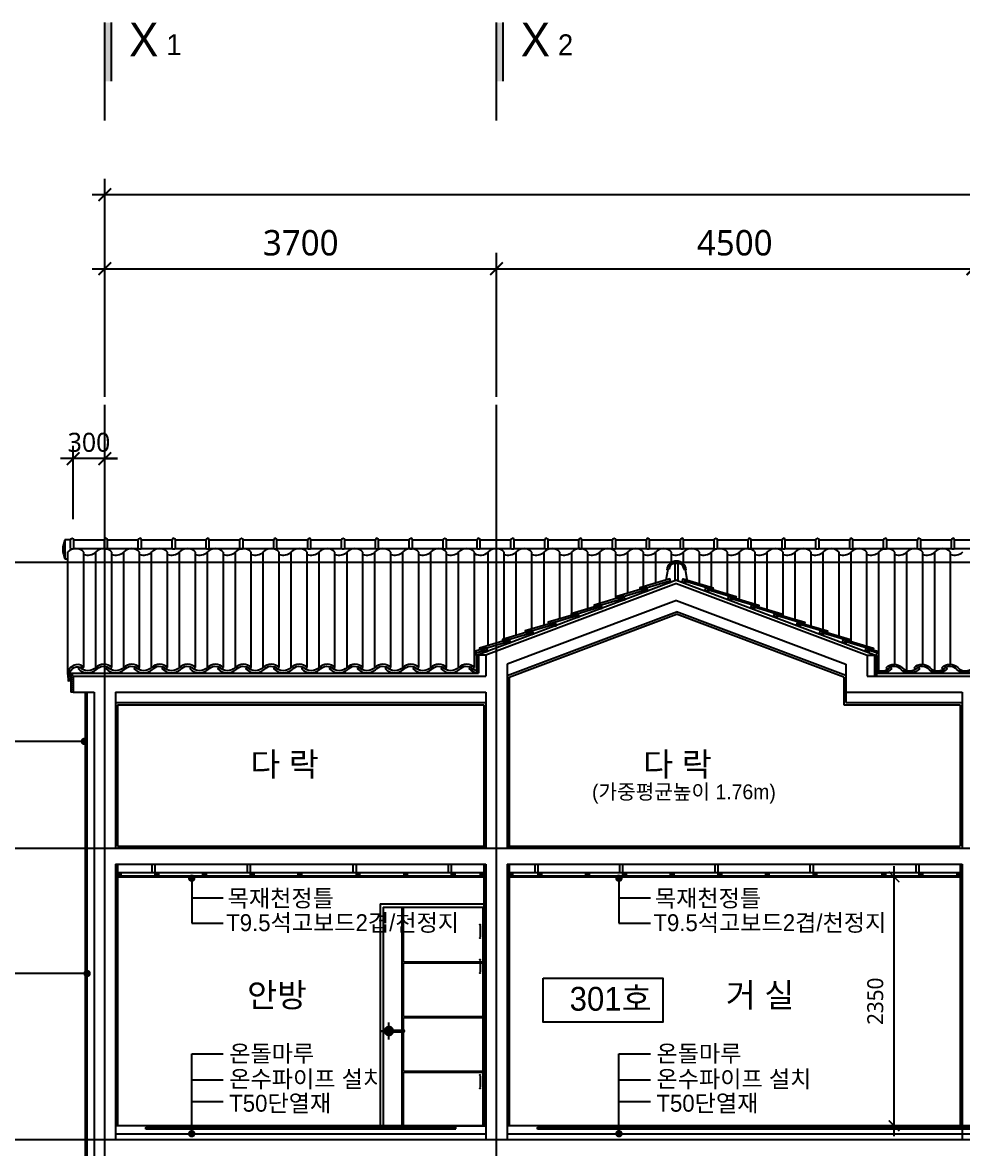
# Model space of a CAD drawing. Extents: x 11416736 to 11582377, y -14295679 to -14163266.
# Drawn here: x 11446889 to 11455769, y -14250836 to -14240204 of the extents above; entities that cross this region are included whole.
import ezdxf
from ezdxf.enums import TextEntityAlignment as Align

# ---------------------------------------------------------------- set-up
doc = ezdxf.new("R2010")
doc.units = 0
doc.header["$LTSCALE"] = 50
doc.header["$MEASUREMENT"] = 0
doc.linetypes.add('HIDDEN', pattern=[0.375, 0.25, -0.125])
doc.layers.get('0').update_dxf_attribs({"linetype": 'CONTINUOUS'})
doc.layers.get('DEFPOINTS').update_dxf_attribs({"linetype": 'CONTINUOUS'})
for name, color, linetype in [('! 05 가는선_02', 252, 'CONTINUOUS'), ('! 06 중심선', 11, 'CONTINUOUS'), ('! 12 지시선_안내선', 252, 'CONTINUOUS'), ('! 16 HAT', 251, 'CONTINUOUS'), ('! 22 text 진한선', 7, 'CONTINUOUS'), ('! 24 치수선', 1, 'CONTINUOUS'), ('- 02 내력벽', 2, 'CONTINUOUS'), ('- 04 마감선 01', 125, 'CONTINUOUS'), ('- 06 마감선 03_방수', 8, 'HIDDEN'), ('- 08 목재', 44, 'CONTINUOUS'), ('- 09 돌', 85, 'CONTINUOUS'), ('- 10 단열재', 251, 'CONTINUOUS'), ('6', 6, 'CONTINUOUS'), ('el', 9, 'CONTINUOUS')]:
    doc.layers.add(name, color=color, linetype=linetype)
doc.styles.add('굴림', font='Gulim.ttf')
doc.styles.add('맑은 고딕', font='malgun.ttf')
doc.dimstyles.new('100-sub', dxfattribs={"dimscale": 100, "dimtxt": 1.5, "dimasz": 1, "dimexe": 1, "dimexo": 0.625, "dimgap": 1, "dimtad": 1, "dimdec": 0, "dimtxsty": '맑은 고딕', "dimblk": 'ARCHTICK', "dimcen": 2.5, "dimdle": 1, "dimclrt": 7, "dimadec": 0, "dimazin": 0, "dimtfac": 1, "dimtdec": 0, "dimtix": 1, "dimtmove": 0, "dimatfit": 3, "dimldrblk": 'DOT', "dimfxl": 0, "dimarcsym": 0})
doc.dimstyles.new('120-main', dxfattribs={"dimscale": 120, "dimtxt": 2, "dimasz": 1, "dimexe": 1.25, "dimexo": 0.625, "dimgap": 1, "dimtad": 1, "dimdec": 0, "dimtxsty": '맑은 고딕', "dimblk": 'ARCHTICK', "dimcen": 2.5, "dimdle": 1, "dimclrt": 7, "dimadec": 0, "dimazin": 0, "dimtfac": 1, "dimtdec": 0, "dimtix": 1, "dimtmove": 2, "dimatfit": 3, "dimldrblk": 'DOT', "dimfxl": 0, "dimarcsym": 0})
doc.dimstyles.new('120-sub', dxfattribs={"dimscale": 120, "dimtxt": 1.5, "dimasz": 1, "dimexe": 1, "dimexo": 0.625, "dimgap": 0.5, "dimtad": 1, "dimdec": 0, "dimtxsty": '맑은 고딕', "dimblk": 'ARCHTICK', "dimcen": 2.5, "dimdle": 1, "dimclrt": 7, "dimadec": 0, "dimazin": 0, "dimtfac": 1, "dimtdec": 0, "dimtix": 1, "dimtmove": 2, "dimatfit": 3, "dimldrblk": 'DOT', "dimfxl": 0, "dimarcsym": 0})

# ---------------------------------------------------------------- blocks, each defined once
blk = doc.blocks.new('_ARCHTICK')
at = {"color": 0, "linetype": 'ByBlock', "const_width": 0.15}
blk.add_lwpolyline([(-0.5, -0.5), (0.5, 0.5)], dxfattribs=at)
blk = doc.blocks.new('*D66')
at = {"layer": '! 24 치수선', "color": 0, "lineweight": -2}
for p, q in [((11447667, -14243739), (11447667, -14242379)), ((11451367, -14243739), (11451367, -14242379)), ((11447547, -14242529), (11451487, -14242529))]:
    blk.add_line(p, q, dxfattribs=at)
at = {"layer": 'DEFPOINTS', "color": 0}
for p in [(11451367, -14242529), (11447667, -14243814), (11451367, -14243814)]:
    blk.add_point(p, dxfattribs=at)
at = {"layer": '! 24 치수선', "color": 0, "linetype": 'ByBlock', "lineweight": -2, "xscale": 120, "yscale": 120, "zscale": 120, "rotation": 180}
blk.add_blockref('_ARCHTICK', (11447667, -14242529), dxfattribs=at)
at = {"layer": '! 24 치수선', "color": 0, "linetype": 'ByBlock', "lineweight": -2, "xscale": 120, "yscale": 120, "zscale": 120}
blk.add_blockref('_ARCHTICK', (11451367, -14242529), dxfattribs=at)
at = {"layer": '! 24 치수선', "color": 7, "ltscale": 30, "insert": (11449517, -14242285), "char_height": 240, "attachment_point": 5, "style": '맑은 고딕'}
blk.add_mtext('3700', dxfattribs=at)
blk = doc.blocks.new('_Dot')
at = {"color": 0, "linetype": 'ByBlock', "lineweight": -2}
blk.add_line((-0.5, 0), (-1, 0), dxfattribs=at)
at = {"color": 0, "linetype": 'ByBlock', "const_width": 0.5}
blk.add_lwpolyline([(-0.25, 0, 1), (0.25, 0, 1)], format="xyb", close=True, dxfattribs=at)
blk = doc.blocks.new('*D67')
at = {"layer": '! 24 치수선', "color": 0, "lineweight": -2}
for p, q in [((11451367, -14243739), (11451367, -14242379)), ((11455867, -14243739), (11455867, -14242379)), ((11451247, -14242529), (11455987, -14242529))]:
    blk.add_line(p, q, dxfattribs=at)
at = {"layer": 'DEFPOINTS', "color": 0}
for p in [(11455867, -14242529), (11451367, -14243814), (11455867, -14243814)]:
    blk.add_point(p, dxfattribs=at)
at = {"layer": '! 24 치수선', "color": 0, "linetype": 'ByBlock', "lineweight": -2, "xscale": 120, "yscale": 120, "zscale": 120, "rotation": 180}
blk.add_blockref('_ARCHTICK', (11451367, -14242529), dxfattribs=at)
at = {"layer": '! 24 치수선', "color": 0, "linetype": 'ByBlock', "lineweight": -2, "xscale": 120, "yscale": 120, "zscale": 120}
blk.add_blockref('_ARCHTICK', (11455867, -14242529), dxfattribs=at)
at = {"layer": '! 24 치수선', "color": 7, "ltscale": 30, "insert": (11453617, -14242285), "char_height": 240, "attachment_point": 5, "style": '맑은 고딕'}
blk.add_mtext('4500', dxfattribs=at)
blk = doc.blocks.new('*D68')
at = {"layer": '! 24 치수선', "color": 0, "lineweight": -2}
for p, q in [((11455867, -14243739), (11455867, -14242379)), ((11458767, -14243739), (11458767, -14242379)), ((11455747, -14242529), (11458887, -14242529))]:
    blk.add_line(p, q, dxfattribs=at)
at = {"layer": 'DEFPOINTS', "color": 0}
for p in [(11458767, -14242529), (11455867, -14243814), (11458767, -14243814)]:
    blk.add_point(p, dxfattribs=at)
at = {"layer": '! 24 치수선', "color": 0, "linetype": 'ByBlock', "lineweight": -2, "xscale": 120, "yscale": 120, "zscale": 120, "rotation": 180}
blk.add_blockref('_ARCHTICK', (11455867, -14242529), dxfattribs=at)
at = {"layer": '! 24 치수선', "color": 0, "linetype": 'ByBlock', "lineweight": -2, "xscale": 120, "yscale": 120, "zscale": 120}
blk.add_blockref('_ARCHTICK', (11458767, -14242529), dxfattribs=at)
at = {"layer": '! 24 치수선', "color": 7, "ltscale": 30, "insert": (11457317, -14242285), "char_height": 240, "attachment_point": 5, "style": '맑은 고딕'}
blk.add_mtext('2900', dxfattribs=at)
blk = doc.blocks.new('*D70')
at = {"layer": '! 24 치수선', "color": 0, "lineweight": -2}
for p, q in [((11447667, -14243739), (11447667, -14241679)), ((11475867, -14243739), (11475867, -14241679)), ((11447547, -14241829), (11475987, -14241829))]:
    blk.add_line(p, q, dxfattribs=at)
at = {"layer": 'DEFPOINTS', "color": 0}
for p in [(11475867, -14241829), (11447667, -14243814), (11475867, -14243814)]:
    blk.add_point(p, dxfattribs=at)
at = {"layer": '! 24 치수선', "color": 0, "linetype": 'ByBlock', "lineweight": -2, "xscale": 120, "yscale": 120, "zscale": 120, "rotation": 180}
blk.add_blockref('_ARCHTICK', (11447667, -14241829), dxfattribs=at)
at = {"layer": '! 24 치수선', "color": 0, "linetype": 'ByBlock', "lineweight": -2, "xscale": 120, "yscale": 120, "zscale": 120}
blk.add_blockref('_ARCHTICK', (11475867, -14241829), dxfattribs=at)
at = {"layer": '! 24 치수선', "color": 7, "ltscale": 30, "insert": (11461767, -14241585), "char_height": 240, "attachment_point": 5, "style": '맑은 고딕'}
blk.add_mtext('28200', dxfattribs=at)
blk = doc.blocks.new('*D78')
at = {"layer": '! 24 치수선', "color": 0, "lineweight": -2}
for p, q in [((11455122, -14250721), (11455122, -14248171)), ((11455051, -14248271), (11455222, -14248271)), ((11455051, -14250621), (11455222, -14250621))]:
    blk.add_line(p, q, dxfattribs=at)
at = {"layer": 'DEFPOINTS', "color": 0}
for p in [(11454989, -14248271), (11455122, -14248271), (11454989, -14250621)]:
    blk.add_point(p, dxfattribs=at)
at = {"layer": '! 24 치수선', "color": 0, "linetype": 'ByBlock', "lineweight": -2, "xscale": 100, "yscale": 100, "zscale": 100}
for p, rotation in [((11455122, -14248271), 90), ((11455122, -14250621), 270)]:
    blk.add_blockref('_ARCHTICK', p, dxfattribs=dict(at, rotation=rotation))
at = {"layer": '! 24 치수선', "color": 7, "ltscale": 30, "insert": (11454945, -14249446), "char_height": 150, "attachment_point": 5, "rotation": 90, "style": '맑은 고딕'}
blk.add_mtext('2350', dxfattribs=at)
blk = doc.blocks.new('*D97')
at = {"layer": '! 24 치수선', "color": 0, "lineweight": -2}
for p, q in [((11447367, -14244895), (11447367, -14244202)), ((11447667, -14244895), (11447667, -14244202)), ((11447787, -14244322), (11447247, -14244322)), ((11447367, -14244322), (11447247, -14244322)), ((11447667, -14244322), (11447787, -14244322))]:
    blk.add_line(p, q, dxfattribs=at)
at = {"layer": 'DEFPOINTS', "color": 0}
for p in [(11447367, -14244322), (11447367, -14244970), (11447667, -14244970)]:
    blk.add_point(p, dxfattribs=at)
at = {"layer": '! 24 치수선', "color": 0, "linetype": 'ByBlock', "lineweight": -2, "xscale": 120, "yscale": 120, "zscale": 120}
blk.add_blockref('_ARCHTICK', (11447367, -14244322), dxfattribs=at)
at = {"layer": '! 24 치수선', "color": 0, "linetype": 'ByBlock', "lineweight": -2, "xscale": 120, "yscale": 120, "zscale": 120, "rotation": 180}
blk.add_blockref('_ARCHTICK', (11447667, -14244322), dxfattribs=at)
at = {"layer": '! 24 치수선', "color": 7, "ltscale": 30, "insert": (11447517, -14244169), "char_height": 180, "attachment_point": 5, "style": '맑은 고딕'}
blk.add_mtext('300', dxfattribs=at)

msp = doc.modelspace()

# ---------------------------------------------------------------- linework, layer by layer
at = {"layer": '! 05 가는선_02'}
for p, q in [((11448112.9, -14248231), (11448112.9, -14248151)), ((11448142.9, -14248231), (11448142.9, -14248151)), ((11449012.9, -14248231), (11449012.9, -14248151)), ((11449042.9, -14248231), (11449042.9, -14248151)), ((11450012.9, -14248231), (11450012.9, -14248151)), ((11450042.9, -14248231), (11450042.9, -14248151)), ((11450912.9, -14248231), (11450912.9, -14248151)), ((11450942.9, -14248231), (11450942.9, -14248151)), ((11451730.6, -14248231), (11451730.6, -14248151)), ((11451760.6, -14248231), (11451760.6, -14248151)), ((11452530.6, -14248231), (11452530.6, -14248151)), ((11452560.6, -14248231), (11452560.6, -14248151)), ((11453430.6, -14248231), (11453430.6, -14248151)), ((11453460.6, -14248231), (11453460.6, -14248151)), ((11454330.6, -14248231), (11454330.6, -14248151)), ((11454360.6, -14248231), (11454360.6, -14248151)), ((11455330.6, -14248231), (11455330.6, -14248151)), ((11455360.6, -14248231), (11455360.6, -14248151)), ((11447786.7, -14248231), (11451246.7, -14248231)), ((11451486.7, -14248231), (11455746.7, -14248231)), ((11450350, -14249807), (11450350, -14249647)), ((11450410, -14249727), (11450270, -14249727))]:
    msp.add_line(p, q, dxfattribs=at)
at = {"layer": '! 05 가는선_02', "color": 8}
for p, q in [((11450266.7, -14248527), (11450266.7, -14250621)), ((11450266.7, -14248527), (11451266.7, -14248527)), ((11450296.7, -14248557), (11450296.7, -14250621)), ((11450296.7, -14248557), (11451236.7, -14248557)), ((11450476.7, -14250621), (11450476.7, -14248557)), ((11450486.7, -14249073), (11450486.7, -14248557)), ((11451236.7, -14248557), (11451236.7, -14250621)), ((11451266.7, -14248527), (11451266.7, -14250621)), ((11451211.6, -14248731.9), (11451211.6, -14248837.6)), ((11450486.7, -14249073), (11451236.7, -14249073)), ((11450486.7, -14249083), (11451236.7, -14249083)), ((11450486.7, -14249589), (11450486.7, -14249083)), ((11451211.6, -14249063.3), (11451211.6, -14249169)), ((11450350, -14249802), (11450350, -14249652)), ((11450486.7, -14249589), (11451236.7, -14249589)), ((11450486.7, -14249599), (11451236.7, -14249599)), ((11450486.7, -14250105), (11450486.7, -14249599)), ((11450275, -14249727), (11450425, -14249727)), ((11450334.7, -14249723), (11450334.7, -14249731)), ((11450339.7, -14249718), (11450490.3, -14249718)), ((11450339.7, -14249736), (11450490.3, -14249736)), ((11450495.3, -14249723), (11450495.3, -14249731)), ((11450486.7, -14250105), (11451236.7, -14250105)), ((11450486.7, -14250115), (11451236.7, -14250115)), ((11450486.7, -14250621), (11450486.7, -14250115)), ((11451211.6, -14250152), (11451211.6, -14250257.7)), ((11450266.7, -14250621), (11450296.7, -14250621)), ((11450296.7, -14250621), (11451236.7, -14250621)), ((11451236.7, -14250621), (11451266.7, -14250621))]:
    msp.add_line(p, q, dxfattribs=at)
for centre in [(11451211.6, -14248721.9), (11451211.6, -14248847.6), (11451211.6, -14249053.3), (11451211.6, -14249179), (11451211.6, -14250142), (11451211.6, -14250267.7)]:
    msp.add_circle(centre, 2, dxfattribs=at)
for centre, radius, start, end in [((11450350, -14249727), 40, 13.00288, 346.99712), ((11450350, -14249727), 25, 21.1002, 338.8998), ((11450339.7, -14249723), 5, 90, 180), ((11450339.7, -14249731), 5, 180, 270), ((11450490.3, -14249723), 5, 0, 90), ((11450490.3, -14249731), 5, 270, 0)]:
    msp.add_arc(centre, radius, start, end, dxfattribs=at)
at = {"layer": '! 06 중심선'}
for p, q in [((11447666.7, -14258421), (11447666.7, -14243813.7)), ((11451366.7, -14258421), (11451366.7, -14243813.7)), ((11445199.1, -14245301), (11477893.4, -14245301)), ((11445199.1, -14248001), (11477893.4, -14248001)), ((11445199.1, -14248001), (11477893.4, -14248001)), ((11445199.1, -14250751), (11477893.4, -14250751))]:
    msp.add_line(p, q, dxfattribs=at)
at = {"layer": '! 12 지시선_안내선'}
for p, q in [((11448487.4, -14248283.8), (11448487.4, -14248708.3)), ((11452523.3, -14248283.8), (11452523.3, -14248708.3)), ((11448487.4, -14248468.6), (11448785.6, -14248468.6)), ((11452523.3, -14248468.6), (11452821.5, -14248468.6)), ((11448487.4, -14248708.3), (11448785.6, -14248708.3)), ((11452523.3, -14248708.3), (11452821.5, -14248708.3)), ((11448487.4, -14250696.6), (11448487.4, -14249942.5)), ((11448487.4, -14249942.5), (11448785.6, -14249942.5)), ((11452523.3, -14250696.6), (11452523.3, -14249942.5)), ((11452523.3, -14249942.5), (11452821.5, -14249942.5)), ((11448487.4, -14250187.3), (11448785.6, -14250187.3)), ((11452523.3, -14250187.3), (11452821.5, -14250187.3)), ((11448487.4, -14250391.3), (11448785.6, -14250391.3)), ((11452523.3, -14250391.3), (11452821.5, -14250391.3))]:
    msp.add_line(p, q, dxfattribs=at)
for points in [[(11447473.4, -14246992), (11446790.2, -14246992)], [(11447498.7, -14249183.6), (11446478.3, -14249183.6)]]:
    msp.add_lwpolyline(points, dxfattribs=at)
at = {"layer": '! 12 지시선_안내선', "const_width": 35}
for points in [[(11447455.9, -14246992, 1), (11447490.9, -14246992, 1)], [(11448469.9, -14248283.8, 1), (11448504.9, -14248283.8, 1)], [(11452505.8, -14248283.8, 1), (11452540.8, -14248283.8, 1)], [(11447481.2, -14249183.6, 1), (11447516.2, -14249183.6, 1)], [(11448469.9, -14250696.6, -1), (11448504.9, -14250696.6, -1)], [(11452505.8, -14250696.6, -1), (11452540.8, -14250696.6, -1)]]:
    msp.add_lwpolyline(points, format="xyb", close=True, dxfattribs=at)
at = {"layer": '! 16 HAT'}
for p, q in [((11448061.4, -14250626), (11448061.4, -14250661)), ((11450972, -14250636), (11448061.4, -14250636)), ((11450972, -14250626), (11450972, -14250661)), ((11451761.4, -14250626), (11451761.4, -14250661)), ((11461372, -14250636), (11451761.4, -14250636)), ((11448043.9, -14250643.5), (11448078.9, -14250643.5)), ((11448061.4, -14250651), (11450972, -14250651)), ((11450989.5, -14250643.5), (11450954.5, -14250643.5)), ((11451743.9, -14250643.5), (11451778.9, -14250643.5)), ((11451761.4, -14250651), (11461372, -14250651))]:
    msp.add_line(p, q, dxfattribs=at)
for centre in [(11448061.4, -14250643.5), (11450972, -14250643.5), (11451761.4, -14250643.5)]:
    msp.add_circle(centre, 7.5, dxfattribs=at)
at = {"layer": '! 22 text 진한선', "color": 3}
for p, q in [((11447666.7, -14241128.6), (11447666.7, -14240203.8)), ((11447728.3, -14240758.7), (11447728.3, -14240203.8)), ((11451366.7, -14241128.6), (11451366.7, -14240203.8)), ((11451428.3, -14240758.7), (11451428.3, -14240203.8))]:
    msp.add_line(p, q, dxfattribs=at)
for points in [[(11447666.7, -14240203.8), (11447728.3, -14240203.8), (11447666.7, -14240758.7), (11447728.3, -14240758.7)], [(11451366.7, -14240203.8), (11451428.3, -14240203.8), (11451366.7, -14240758.7), (11451428.3, -14240758.7)]]:
    msp.add_solid(points, dxfattribs=at)
at = {"layer": '- 02 내력벽'}
for p, q in [((11453066.7, -14245501), (11451266.7, -14246179.1)), ((11453066.7, -14245501), (11454866.7, -14246179.1)), ((11453066.7, -14245661.3), (11451466.7, -14246264.1)), ((11453066.7, -14245661.3), (11454666.7, -14246264.1)), ((11451266.7, -14246179.1), (11451266.7, -14246376.2)), ((11451466.7, -14246264.1), (11451466.7, -14248001)), ((11447366.7, -14246376.2), (11451266.7, -14246376.2)), ((11454866.7, -14246376.2), (11455966.7, -14246376.2)), ((11447366.7, -14246526.2), (11447566.7, -14246526.2)), ((11447566.7, -14246526.2), (11447566.7, -14257451)), ((11447766.7, -14246526.2), (11451266.7, -14246526.2)), ((11447766.7, -14246526.2), (11447766.7, -14248001)), ((11451266.7, -14246526.2), (11451266.7, -14248001)), ((11454666.7, -14246526.2), (11455766.7, -14246526.2)), ((11455766.7, -14246526.2), (11455766.7, -14248001)), ((11447766.7, -14248001), (11451266.7, -14248001)), ((11451466.7, -14248001), (11455766.7, -14248001)), ((11447766.7, -14248151), (11447766.7, -14250751)), ((11447766.7, -14248151), (11451266.7, -14248151)), ((11451266.7, -14248151), (11451266.7, -14250751)), ((11451466.7, -14248151), (11455766.7, -14248151)), ((11451466.7, -14248151), (11451466.7, -14250751)), ((11455766.7, -14248151), (11455766.7, -14250751)), ((11447766.7, -14250751), (11451266.7, -14250751)), ((11451466.7, -14250751), (11455766.7, -14250751))]:
    msp.add_line(p, q, dxfattribs=at)
at = {"layer": '- 02 내력벽', "ltscale": 30}
for p, q in [((11454666.7, -14246264.1), (11454666.7, -14246526.2)), ((11454866.7, -14246179.1), (11454866.7, -14246376.2)), ((11447366.7, -14246376.2), (11447366.7, -14246526.2))]:
    msp.add_line(p, q, dxfattribs=at)
at = {"layer": '- 04 마감선 01'}
for p, q in [((11453067.3, -14245468.7), (11451176.7, -14246181)), ((11453066, -14245468.7), (11454956.7, -14246181)), ((11451176.7, -14246181), (11451176.7, -14246346.2)), ((11451196.7, -14246179.1), (11451196.7, -14246346.2)), ((11451266.7, -14246179.1), (11451196.7, -14246179.1)), ((11454866.7, -14246179.1), (11454936.7, -14246179.1)), ((11454936.7, -14246179.1), (11454936.7, -14246376.2)), ((11454956.7, -14246181), (11454956.7, -14246376.2)), ((11447346.7, -14246346.2), (11451196.7, -14246346.2)), ((11447346.7, -14246346.2), (11447346.7, -14246526.2)), ((11451486.7, -14246384.8), (11451486.7, -14247981)), ((11454646.7, -14246384.8), (11454646.7, -14246646.2)), ((11454956.7, -14246346.2), (11456056.7, -14246346.2)), ((11447481.7, -14246526.2), (11447481.7, -14256851)), ((11447496.7, -14246526.2), (11447496.7, -14256851)), ((11454666.7, -14246526.2), (11454666.7, -14246626.2)), ((11447766.7, -14246626.2), (11451266.7, -14246626.2)), ((11447786.7, -14246646.2), (11451246.7, -14246646.2)), ((11447786.7, -14246646.2), (11447786.7, -14247981)), ((11451246.7, -14246646.2), (11451246.7, -14247981)), ((11454646.7, -14246646.2), (11455746.7, -14246646.2)), ((11454666.7, -14246626.2), (11455766.7, -14246626.2)), ((11455746.7, -14246646.2), (11455746.7, -14247981)), ((11447786.7, -14247981), (11451266.7, -14247981)), ((11451466.7, -14247981), (11455746.7, -14247981)), ((11447786.7, -14248151), (11447786.7, -14250621)), ((11451246.7, -14248151), (11451246.7, -14250621)), ((11451486.7, -14248151), (11451486.7, -14250621)), ((11455746.7, -14248151), (11455746.7, -14250621)), ((11447786.7, -14248261), (11451246.7, -14248261)), ((11447786.7, -14248271), (11451246.7, -14248271)), ((11451486.7, -14248261), (11455746.7, -14248261)), ((11451486.7, -14248271), (11455746.7, -14248271)), ((11451266.7, -14250621), (11447766.7, -14250621)), ((11461666.7, -14250621), (11451466.7, -14250621))]:
    msp.add_line(p, q, dxfattribs=at)
at = {"layer": '- 04 마감선 01', "ltscale": 30}
for p, q in [((11451466.7, -14246370.9), (11453066.7, -14245768.1)), ((11451486.7, -14246384.8), (11453066.7, -14245789.5)), ((11454666.7, -14246370.9), (11453066.7, -14245768.1)), ((11454646.7, -14246384.8), (11453066.7, -14245789.5)), ((11447366.7, -14246526.2), (11447346.7, -14246526.2))]:
    msp.add_line(p, q, dxfattribs=at)
at = {"layer": '- 06 마감선 03_방수'}
msp.add_line((11447356.7, -14246361.2), (11447356.7, -14246526.2), dxfattribs=at)
at = {"layer": '- 08 목재'}
for points in [[(11447816.7, -14248231), (11447816.7, -14248261), (11447786.7, -14248261), (11447786.7, -14248231), (11447816.7, -14248231), (11447786.7, -14248261)], [(11448172.9, -14248231), (11448172.9, -14248261), (11448142.9, -14248261), (11448142.9, -14248231), (11448172.9, -14248231), (11448142.9, -14248261)], [(11448622.9, -14248231), (11448622.9, -14248261), (11448592.9, -14248261), (11448592.9, -14248231), (11448622.9, -14248231), (11448592.9, -14248261)], [(11449072.9, -14248231), (11449072.9, -14248261), (11449042.9, -14248261), (11449042.9, -14248231), (11449072.9, -14248231), (11449042.9, -14248261)], [(11449522.9, -14248231), (11449522.9, -14248261), (11449492.9, -14248261), (11449492.9, -14248231), (11449522.9, -14248231), (11449492.9, -14248261)], [(11450072.9, -14248231), (11450072.9, -14248261), (11450042.9, -14248261), (11450042.9, -14248231), (11450072.9, -14248231), (11450042.9, -14248261)], [(11450522.9, -14248231), (11450522.9, -14248261), (11450492.9, -14248261), (11450492.9, -14248231), (11450522.9, -14248231), (11450492.9, -14248261)], [(11450972.9, -14248231), (11450972.9, -14248261), (11450942.9, -14248261), (11450942.9, -14248231), (11450972.9, -14248231), (11450942.9, -14248261)], [(11451246.7, -14248231), (11451246.7, -14248261), (11451216.7, -14248261), (11451216.7, -14248231), (11451246.7, -14248231), (11451216.7, -14248261)], [(11451516.7, -14248231), (11451516.7, -14248261), (11451486.7, -14248261), (11451486.7, -14248231), (11451516.7, -14248231), (11451486.7, -14248261)], [(11451790.6, -14248231), (11451790.6, -14248261), (11451760.6, -14248261), (11451760.6, -14248231), (11451790.6, -14248231), (11451760.6, -14248261)], [(11452240.6, -14248231), (11452240.6, -14248261), (11452210.6, -14248261), (11452210.6, -14248231), (11452240.6, -14248231), (11452210.6, -14248261)], [(11452590.6, -14248231), (11452590.6, -14248261), (11452560.6, -14248261), (11452560.6, -14248231), (11452590.6, -14248231), (11452560.6, -14248261)], [(11453040.6, -14248231), (11453040.6, -14248261), (11453010.6, -14248261), (11453010.6, -14248231), (11453040.6, -14248231), (11453010.6, -14248261)], [(11453490.6, -14248231), (11453490.6, -14248261), (11453460.6, -14248261), (11453460.6, -14248231), (11453490.6, -14248231), (11453460.6, -14248261)], [(11453940.6, -14248231), (11453940.6, -14248261), (11453910.6, -14248261), (11453910.6, -14248231), (11453940.6, -14248231), (11453910.6, -14248261)], [(11454390.6, -14248231), (11454390.6, -14248261), (11454360.6, -14248261), (11454360.6, -14248231), (11454390.6, -14248231), (11454360.6, -14248261)], [(11455040.6, -14248231), (11455040.6, -14248261), (11455010.6, -14248261), (11455010.6, -14248231), (11455040.6, -14248231), (11455010.6, -14248261)], [(11455390.6, -14248231), (11455390.6, -14248261), (11455360.6, -14248261), (11455360.6, -14248231), (11455390.6, -14248231), (11455360.6, -14248261)], [(11455746.7, -14248231), (11455746.7, -14248261), (11455716.7, -14248261), (11455716.7, -14248231), (11455746.7, -14248231), (11455716.7, -14248261)]]:
    msp.add_lwpolyline(points, dxfattribs=at)
at = {"layer": '- 09 돌'}
for p, q in [((11452985.1, -14245368.9), (11452966.3, -14245470.3)), ((11452996.1, -14245365.2), (11452976.7, -14245371.6)), ((11453137.7, -14245365.2), (11453157, -14245371.6)), ((11453148.7, -14245368.9), (11453165.7, -14245460.7)), ((11451176.7, -14246181), (11451174, -14246155.9)), ((11454956.7, -14246181), (11454959.4, -14246155.9))]:
    msp.add_line(p, q, dxfattribs=at)
for points in [[(11453051.7, -14245468.7), (11453081.7, -14245468.7), (11453081.7, -14245312.4), (11453051.7, -14245312.4)], [(11453013.9, -14245488.8), (11453003.5, -14245457.4), (11452720.4, -14245541.7), (11452725.6, -14245557.2), (11452991.4, -14245478.1), (11452997.1, -14245495.2)], [(11453119.4, -14245488.8), (11453129.9, -14245457.4), (11453413, -14245541.7), (11453407.8, -14245557.2), (11453142, -14245478.1), (11453136.3, -14245495.2)], [(11452581.3, -14245651.8), (11452570.8, -14245620.4), (11452287.8, -14245704.7), (11452292.9, -14245720.2), (11452558.7, -14245641.1), (11452564.4, -14245658.1)], [(11452797.6, -14245570.3), (11452787.1, -14245538.9), (11452504.1, -14245623.2), (11452509.2, -14245638.7), (11452775.1, -14245559.6), (11452780.8, -14245576.7)], [(11453335.8, -14245570.3), (11453346.2, -14245538.9), (11453629.3, -14245623.2), (11453624.1, -14245638.7), (11453358.3, -14245559.6), (11453352.6, -14245576.7)], [(11453552.1, -14245651.8), (11453562.5, -14245620.4), (11453845.6, -14245704.7), (11453840.4, -14245720.2), (11453574.6, -14245641.1), (11453568.9, -14245658.1)], [(11452365, -14245733.3), (11452354.5, -14245701.9), (11452071.4, -14245786.2), (11452076.6, -14245801.7), (11452342.4, -14245722.5), (11452348.1, -14245739.6)], [(11453768.4, -14245733.3), (11453778.9, -14245701.9), (11454061.9, -14245786.2), (11454056.8, -14245801.7), (11453790.9, -14245722.5), (11453785.2, -14245739.6)], [(11452148.7, -14245814.8), (11452138.2, -14245783.4), (11451855.1, -14245867.7), (11451860.3, -14245883.2), (11452126.1, -14245804), (11452131.8, -14245821.1)], [(11453984.7, -14245814.8), (11453995.2, -14245783.4), (11454278.2, -14245867.7), (11454273.1, -14245883.2), (11454007.2, -14245804), (11454001.6, -14245821.1)], [(11451716, -14245977.8), (11451705.6, -14245946.3), (11451422.5, -14246030.6), (11451427.7, -14246046.2), (11451693.5, -14245967), (11451699.2, -14245984.1)], [(11451932.4, -14245896.3), (11451921.9, -14245864.9), (11451638.8, -14245949.1), (11451644, -14245964.7), (11451909.8, -14245885.5), (11451915.5, -14245902.6)], [(11454201, -14245896.3), (11454211.5, -14245864.9), (11454494.6, -14245949.1), (11454489.4, -14245964.7), (11454223.6, -14245885.5), (11454217.9, -14245902.6)], [(11454417.3, -14245977.8), (11454427.8, -14245946.3), (11454710.9, -14246030.6), (11454705.7, -14246046.2), (11454439.9, -14245967), (11454434.2, -14245984.1)], [(11451499.7, -14246059.3), (11451489.3, -14246027.8), (11451206.2, -14246112.1), (11451211.4, -14246127.7), (11451477.2, -14246048.5), (11451482.9, -14246065.6)], [(11454633.6, -14246059.3), (11454644.1, -14246027.8), (11454927.2, -14246112.1), (11454922, -14246127.7), (11454656.2, -14246048.5), (11454650.5, -14246065.6)], [(11451283.4, -14246140.7), (11451272.9, -14246109.3), (11451168.8, -14246140.3), (11451174, -14246155.9), (11451260.9, -14246130), (11451266.6, -14246147.1)], [(11454850, -14246140.7), (11454860.4, -14246109.3), (11454964.6, -14246140.3), (11454959.4, -14246155.9), (11454872.5, -14246130), (11454866.8, -14246147.1)]]:
    msp.add_lwpolyline(points, close=True, dxfattribs=at)
for points in [[(11452977, -14245482.4), (11452983, -14245500.5), (11452991.4, -14245478.1)], [(11453156.4, -14245482.4), (11453150.3, -14245500.5), (11453142, -14245478.1)], [(11452544.4, -14245645.4), (11452550.4, -14245663.4), (11452558.7, -14245641.1)], [(11452760.7, -14245563.9), (11452766.7, -14245581.9), (11452775.1, -14245559.6)], [(11453372.7, -14245563.9), (11453366.7, -14245581.9), (11453358.3, -14245559.6)], [(11453589, -14245645.4), (11453583, -14245663.4), (11453574.6, -14245641.1)], [(11452328.1, -14245726.9), (11452334.1, -14245744.9), (11452342.4, -14245722.5)], [(11453805.3, -14245726.9), (11453799.3, -14245744.9), (11453790.9, -14245722.5)], [(11452111.8, -14245808.4), (11452117.8, -14245826.4), (11452126.1, -14245804)], [(11454021.6, -14245808.4), (11454015.6, -14245826.4), (11454007.2, -14245804)], [(11451895.4, -14245889.9), (11451901.5, -14245907.9), (11451909.8, -14245885.5)], [(11454237.9, -14245889.9), (11454231.9, -14245907.9), (11454223.6, -14245885.5)], [(11451462.8, -14246052.8), (11451468.8, -14246070.9), (11451477.2, -14246048.5)], [(11451679.1, -14245971.3), (11451685.1, -14245989.4), (11451693.5, -14245967)], [(11454454.2, -14245971.3), (11454448.2, -14245989.4), (11454439.9, -14245967)], [(11454670.6, -14246052.8), (11454664.5, -14246070.9), (11454656.2, -14246048.5)], [(11451246.5, -14246134.3), (11451252.5, -14246152.4), (11451260.9, -14246130)], [(11454886.9, -14246134.3), (11454880.9, -14246152.4), (11454872.5, -14246130)]]:
    msp.add_lwpolyline(points, dxfattribs=at)
for points in [[(11447464.3, -14246286.5, 0.6447257), (11447318.3, -14246358.9), (11447321.7, -14246418.8), (11447341.7, -14246417.6), (11447338.2, -14246357.7, -0.650744), (11447452.7, -14246302.8)], [(11447731.3, -14246295.6, 0.425866), (11447581.3, -14246294.1, -0.425866), (11447431.3, -14246292.5), (11447416.8, -14246306.2, 0.3988789), (11447586.1, -14246316.3, -0.4560492), (11447716.8, -14246309.3)], [(11447995, -14246295.6, 0.425866), (11447845, -14246294.1, -0.425866), (11447695, -14246292.5), (11447680.4, -14246306.2, 0.3988789), (11447849.7, -14246316.3, -0.4560492), (11447980.4, -14246309.3)], [(11448258.6, -14246295.6, 0.425866), (11448108.6, -14246294.1, -0.425866), (11447958.6, -14246292.5), (11447944.1, -14246306.2, 0.3988789), (11448113.4, -14246316.3, -0.4560492), (11448244.1, -14246309.3)], [(11448522.3, -14246295.6, 0.425866), (11448372.3, -14246294.1, -0.425866), (11448222.3, -14246292.5), (11448207.7, -14246306.2, 0.3988789), (11448377, -14246316.3, -0.4560492), (11448507.7, -14246309.3)], [(11448786, -14246295.6, 0.425866), (11448636, -14246294.1, -0.425866), (11448486, -14246292.5), (11448471.4, -14246306.2, 0.3988789), (11448640.7, -14246316.3, -0.4560492), (11448771.4, -14246309.3)], [(11449049.6, -14246295.6, 0.425866), (11448899.6, -14246294.1, -0.425866), (11448749.6, -14246292.5), (11448735.1, -14246306.2, 0.3988789), (11448904.4, -14246316.3, -0.4560492), (11449035.1, -14246309.3)], [(11449313.3, -14246295.6, 0.425866), (11449163.3, -14246294.1, -0.425866), (11449013.3, -14246292.5), (11448998.7, -14246306.2, 0.3988789), (11449168, -14246316.3, -0.4560492), (11449298.7, -14246309.3)], [(11449576.9, -14246295.6, 0.425866), (11449426.9, -14246294.1, -0.425866), (11449276.9, -14246292.5), (11449262.4, -14246306.2, 0.3988789), (11449431.7, -14246316.3, -0.4560492), (11449562.4, -14246309.3)], [(11449840.6, -14246295.6, 0.425866), (11449690.6, -14246294.1, -0.425866), (11449540.6, -14246292.5), (11449526, -14246306.2, 0.3988789), (11449695.3, -14246316.3, -0.4560492), (11449826, -14246309.3)], [(11450104.3, -14246295.6, 0.425866), (11449954.3, -14246294.1, -0.425866), (11449804.3, -14246292.5), (11449789.7, -14246306.2, 0.3988789), (11449959, -14246316.3, -0.4560492), (11450089.7, -14246309.3)], [(11450367.9, -14246295.6, 0.425866), (11450217.9, -14246294.1, -0.425866), (11450067.9, -14246292.5), (11450053.4, -14246306.2, 0.3988789), (11450222.7, -14246316.3, -0.4560492), (11450353.4, -14246309.3)], [(11450631.6, -14246295.6, 0.425866), (11450481.6, -14246294.1, -0.425866), (11450331.6, -14246292.5), (11450317, -14246306.2, 0.3988789), (11450486.3, -14246316.3, -0.4560492), (11450617, -14246309.3)], [(11450895.3, -14246295.6, 0.425866), (11450745.3, -14246294.1, -0.425866), (11450595.3, -14246292.5), (11450580.7, -14246306.2, 0.3988789), (11450750, -14246316.3, -0.4560492), (11450880.7, -14246309.3)], [(11451158.9, -14246295.6, 0.425866), (11451008.9, -14246294.1, -0.425866), (11450858.9, -14246292.5), (11450844.3, -14246306.2, 0.3988789), (11451013.6, -14246316.3, -0.4560492), (11451144.3, -14246309.3)], [(11455046.8, -14246296.6, -0.425866), (11455196.8, -14246295.1, 0.425866), (11455346.8, -14246293.5), (11455361.4, -14246307.2, -0.3988789), (11455192.1, -14246317.3, 0.4560492), (11455061.4, -14246310.3)], [(11455310.5, -14246296.6, -0.425866), (11455460.5, -14246295.1, 0.425866), (11455610.5, -14246293.5), (11455625, -14246307.2, -0.3988789), (11455455.7, -14246317.3, 0.4560492), (11455325, -14246310.3)], [(11455574.1, -14246296.6, -0.425866), (11455724.1, -14246295.1, 0.425866), (11455874.1, -14246293.5), (11455888.7, -14246307.2, -0.3988789), (11455719.4, -14246317.3, 0.4560492), (11455588.7, -14246310.3)]]:
    msp.add_lwpolyline(points, format="xyb", close=True, dxfattribs=at)
for points in [[(11451176.7, -14246323, -0.1526986), (11451122.6, -14246292.5), (11451108, -14246306.2, 0.1626349), (11451176.7, -14246343.4, 0.1626349)], [(11454956.7, -14246313, 0.34385), (11455083.1, -14246293.5), (11455097.7, -14246307.2, -0.3219266), (11454956.7, -14246335.1, -0.3219266)]]:
    msp.add_lwpolyline(points, format="xyb", dxfattribs=at)
for centre, radius, start, end in [((11453066.9, -14245379.1), 90.5, 4.77562, 175.22438), ((11453066.9, -14245378.7), 72.1, 10.73523, 169.26477)]:
    msp.add_arc(centre, radius, start, end, dxfattribs=at)
at = {"layer": '- 10 단열재'}
for p, q in [((11451266.7, -14250701), (11447766.7, -14250701)), ((11461666.7, -14250701), (11451466.7, -14250701))]:
    msp.add_line(p, q, dxfattribs=at)
at = {"layer": '6', "ltscale": 30}
msp.add_lwpolyline([(11451808, -14249229.2), (11452937.8, -14249229.2), (11452937.8, -14249642.9), (11451808, -14249642.9)], close=True, dxfattribs=at)
at = {"layer": 'el', "color": 8}
for p, q in [((11447290, -14245088.7), (11447290, -14245269.6)), ((11447342.6, -14245088.7), (11447290, -14245088.7)), ((11447342.6, -14245171.6), (11447342.6, -14245088.7)), ((11447372.6, -14245088.7), (11447662.7, -14245088.7)), ((11447372.6, -14245171.6), (11447372.6, -14245088.7)), ((11447662.7, -14245171.6), (11447662.7, -14245088.7)), ((11447692.7, -14245088.7), (11447982.7, -14245088.7)), ((11447692.7, -14245171.6), (11447692.7, -14245088.7)), ((11447982.7, -14245171.6), (11447982.7, -14245088.7)), ((11448012.7, -14245088.7), (11448302.7, -14245088.7)), ((11448012.7, -14245171.6), (11448012.7, -14245088.7)), ((11448302.7, -14245171.6), (11448302.7, -14245088.7)), ((11448332.7, -14245088.7), (11448622.8, -14245088.7)), ((11448332.7, -14245171.6), (11448332.7, -14245088.7)), ((11448622.8, -14245171.6), (11448622.8, -14245088.7)), ((11448652.8, -14245088.7), (11448942.8, -14245088.7)), ((11448652.8, -14245171.6), (11448652.8, -14245088.7)), ((11448942.8, -14245171.6), (11448942.8, -14245088.7)), ((11448972.8, -14245088.7), (11449262.9, -14245088.7)), ((11448972.8, -14245171.6), (11448972.8, -14245088.7)), ((11449262.9, -14245171.6), (11449262.9, -14245088.7)), ((11449292.9, -14245088.7), (11449582.9, -14245088.7)), ((11449292.9, -14245171.6), (11449292.9, -14245088.7)), ((11449582.9, -14245171.6), (11449582.9, -14245088.7)), ((11449612.9, -14245088.7), (11449902.9, -14245088.7)), ((11449612.9, -14245171.6), (11449612.9, -14245088.7)), ((11449902.9, -14245171.6), (11449902.9, -14245088.7)), ((11449932.9, -14245088.7), (11450223, -14245088.7)), ((11449932.9, -14245171.6), (11449932.9, -14245088.7)), ((11450223, -14245171.6), (11450223, -14245088.7)), ((11450253, -14245088.7), (11450543, -14245088.7)), ((11450253, -14245171.6), (11450253, -14245088.7)), ((11450543, -14245171.6), (11450543, -14245088.7)), ((11450573, -14245088.7), (11450863.1, -14245088.7)), ((11450573, -14245171.6), (11450573, -14245088.7)), ((11450863.1, -14245171.6), (11450863.1, -14245088.7)), ((11450893.1, -14245171.6), (11450893.1, -14245088.7)), ((11450893.1, -14245088.7), (11451183.1, -14245088.7)), ((11451183.1, -14245171.6), (11451183.1, -14245088.7)), ((11451213.1, -14245088.7), (11451503.2, -14245088.7)), ((11451213.1, -14245171.6), (11451213.1, -14245088.7)), ((11451503.2, -14245171.6), (11451503.2, -14245088.7)), ((11451533.2, -14245088.7), (11451823.2, -14245088.7)), ((11451533.2, -14245171.6), (11451533.2, -14245088.7)), ((11451823.2, -14245171.6), (11451823.2, -14245088.7)), ((11451853.2, -14245088.7), (11452143.2, -14245088.7)), ((11451853.2, -14245171.6), (11451853.2, -14245088.7)), ((11452143.2, -14245171.6), (11452143.2, -14245088.7)), ((11452173.2, -14245088.7), (11452463.3, -14245088.7)), ((11452173.2, -14245171.6), (11452173.2, -14245088.7)), ((11452463.3, -14245171.6), (11452463.3, -14245088.7)), ((11452493.3, -14245088.7), (11452783.3, -14245088.7)), ((11452493.3, -14245171.6), (11452493.3, -14245088.7)), ((11452783.3, -14245171.6), (11452783.3, -14245088.7)), ((11452813.3, -14245171.6), (11452813.3, -14245088.7)), ((11452813.3, -14245088.7), (11453103.4, -14245088.7)), ((11453103.4, -14245171.6), (11453103.4, -14245088.7)), ((11453133.4, -14245088.7), (11453423.4, -14245088.7)), ((11453133.4, -14245171.6), (11453133.4, -14245088.7)), ((11453423.4, -14245171.6), (11453423.4, -14245088.7)), ((11453453.4, -14245088.7), (11453743.4, -14245088.7)), ((11453453.4, -14245171.6), (11453453.4, -14245088.7)), ((11453743.4, -14245171.6), (11453743.4, -14245088.7)), ((11453773.4, -14245088.7), (11454063.5, -14245088.7)), ((11453773.4, -14245171.6), (11453773.4, -14245088.7)), ((11454063.5, -14245171.6), (11454063.5, -14245088.7)), ((11454093.5, -14245088.7), (11454383.5, -14245088.7)), ((11454093.5, -14245171.6), (11454093.5, -14245088.7)), ((11454383.5, -14245171.6), (11454383.5, -14245088.7)), ((11454413.5, -14245088.7), (11454703.6, -14245088.7)), ((11454413.5, -14245171.6), (11454413.5, -14245088.7)), ((11454703.6, -14245171.6), (11454703.6, -14245088.7)), ((11454733.6, -14245171.6), (11454733.6, -14245088.7)), ((11454733.6, -14245088.7), (11455023.6, -14245088.7)), ((11455023.6, -14245171.6), (11455023.6, -14245088.7)), ((11455053.6, -14245088.7), (11455343.6, -14245088.7)), ((11455053.6, -14245171.6), (11455053.6, -14245088.7)), ((11455343.6, -14245171.6), (11455343.6, -14245088.7)), ((11455373.6, -14245088.7), (11455663.7, -14245088.7)), ((11455373.6, -14245171.6), (11455373.6, -14245088.7)), ((11455663.7, -14245171.6), (11455663.7, -14245088.7)), ((11455693.7, -14245088.7), (11455983.7, -14245088.7)), ((11455693.7, -14245171.6), (11455693.7, -14245088.7)), ((11447317.7, -14246358.9), (11447317.7, -14245202.8)), ((11447372.6, -14245171.6), (11447662.7, -14245171.6)), ((11447467.7, -14246295.6), (11447467.7, -14245204.3)), ((11447581.3, -14246294.1), (11447581.3, -14245202.8)), ((11447692.7, -14245171.6), (11447982.7, -14245171.6)), ((11447731.3, -14246295.6), (11447731.3, -14245204.3)), ((11447845, -14246294.1), (11447845, -14245202.8)), ((11447995, -14246295.6), (11447995, -14245204.3)), ((11448012.7, -14245171.6), (11448302.7, -14245171.6)), ((11448108.6, -14246294.1), (11448108.6, -14245202.8)), ((11448258.6, -14246295.6), (11448258.6, -14245204.3)), ((11448332.7, -14245171.6), (11448622.8, -14245171.6)), ((11448372.3, -14246294.1), (11448372.3, -14245202.8)), ((11448522.3, -14246295.6), (11448522.3, -14245204.3)), ((11448636, -14246294.1), (11448636, -14245202.8)), ((11448652.8, -14245171.6), (11448942.8, -14245171.6)), ((11448786, -14246295.6), (11448786, -14245204.3)), ((11448899.6, -14246294.1), (11448899.6, -14245202.8)), ((11448972.8, -14245171.6), (11449262.9, -14245171.6)), ((11449049.6, -14246295.6), (11449049.6, -14245204.3)), ((11449163.3, -14246294.1), (11449163.3, -14245202.8)), ((11449292.9, -14245171.6), (11449582.9, -14245171.6)), ((11449313.3, -14246295.6), (11449313.3, -14245204.3)), ((11449426.9, -14246294.1), (11449426.9, -14245202.8)), ((11449576.9, -14246295.6), (11449576.9, -14245204.3)), ((11449612.9, -14245171.6), (11449902.9, -14245171.6)), ((11449690.6, -14246294.1), (11449690.6, -14245202.8)), ((11449840.6, -14246295.6), (11449840.6, -14245204.3)), ((11449932.9, -14245171.6), (11450223, -14245171.6)), ((11449954.3, -14246294.1), (11449954.3, -14245202.8)), ((11450104.3, -14246295.6), (11450104.3, -14245204.3)), ((11450217.9, -14246294.1), (11450217.9, -14245202.8)), ((11450253, -14245171.6), (11450543, -14245171.6)), ((11450367.9, -14246295.6), (11450367.9, -14245204.3)), ((11450481.6, -14246294.1), (11450481.6, -14245202.8)), ((11450573, -14245171.6), (11450863.1, -14245171.6)), ((11450631.6, -14246295.6), (11450631.6, -14245204.3)), ((11450745.3, -14246294.1), (11450745.3, -14245202.8)), ((11450893.1, -14245171.6), (11451183.1, -14245171.6)), ((11450895.3, -14246295.6), (11450895.3, -14245204.3)), ((11451008.9, -14246294.1), (11451008.9, -14245202.8)), ((11451158.9, -14246295.6), (11451158.9, -14245204.3)), ((11451213.1, -14245171.6), (11451503.2, -14245171.6)), ((11451288.1, -14246087.7), (11451288.1, -14245202.8)), ((11451438.1, -14246043.1), (11451438.1, -14245204.3)), ((11451533.2, -14245171.6), (11451823.2, -14245171.6)), ((11451551.8, -14245992.1), (11451551.8, -14245202.8)), ((11451701.8, -14245930.4), (11451701.8, -14245204.3)), ((11451815.4, -14245896.6), (11451815.4, -14245202.8)), ((11451853.2, -14245171.6), (11452143.2, -14245171.6)), ((11451965.4, -14245834.8), (11451965.4, -14245204.3)), ((11452079.1, -14245783.9), (11452079.1, -14245202.8)), ((11452173.2, -14245171.6), (11452463.3, -14245171.6)), ((11452229.1, -14245739.2), (11452229.1, -14245204.3)), ((11452342.7, -14245688.3), (11452342.7, -14245202.8)), ((11452492.7, -14245643.6), (11452492.7, -14245204.3)), ((11452493.3, -14245171.6), (11452783.3, -14245171.6)), ((11452606.4, -14245592.7), (11452606.4, -14245202.8)), ((11452756.4, -14245531), (11452756.4, -14245204.3)), ((11452813.3, -14245171.6), (11453103.4, -14245171.6)), ((11452870.1, -14245497.1), (11452870.1, -14245202.8)), ((11453020.1, -14245301.7), (11453020.1, -14245204.3)), ((11453133.4, -14245171.6), (11453423.4, -14245171.6)), ((11453133.7, -14245318.2), (11453133.7, -14245202.8)), ((11453283.7, -14245503.2), (11453283.7, -14245204.3)), ((11453397.4, -14245537), (11453397.4, -14245202.8)), ((11453453.4, -14245171.6), (11453743.4, -14245171.6)), ((11453547.4, -14245598.8), (11453547.4, -14245204.3)), ((11453661, -14245649.7), (11453661, -14245202.8)), ((11453773.4, -14245171.6), (11454063.5, -14245171.6)), ((11453811, -14245694.4), (11453811, -14245204.3)), ((11453924.7, -14245745.3), (11453924.7, -14245202.8)), ((11454074.7, -14245807), (11454074.7, -14245204.3)), ((11454093.5, -14245171.6), (11454383.5, -14245171.6)), ((11454188.4, -14245840.9), (11454188.4, -14245202.8)), ((11454338.4, -14245902.6), (11454338.4, -14245204.3)), ((11454413.5, -14245171.6), (11454703.6, -14245171.6)), ((11454452, -14245936.5), (11454452, -14245202.8)), ((11454602, -14245998.2), (11454602, -14245204.3)), ((11454715.7, -14246049.1), (11454715.7, -14245202.8)), ((11454733.6, -14245171.6), (11455023.6, -14245171.6)), ((11454865.7, -14246093.8), (11454865.7, -14245204.3)), ((11454979.3, -14246322.4), (11454979.3, -14245202.8)), ((11455053.6, -14245171.6), (11455343.6, -14245171.6)), ((11455129.3, -14246264.1), (11455129.3, -14245204.3)), ((11455243, -14246322.4), (11455243, -14245202.8)), ((11455373.6, -14245171.6), (11455663.7, -14245171.6)), ((11455393, -14246264.1), (11455393, -14245204.3)), ((11455506.7, -14246322.4), (11455506.7, -14245202.8)), ((11455656.7, -14246264.1), (11455656.7, -14245204.3)), ((11455693.7, -14245171.6), (11455983.7, -14245171.6)), ((11447290, -14245269.6), (11447318.3, -14245269.6))]:
    msp.add_line(p, q, dxfattribs=at)
for centre, radius, start, end in [((11447484.6, -14245179.1), 214.6, 155.06446, 204.93554), ((11447357.6, -14245088.7), 15, 0, 180), ((11447677.7, -14245088.7), 15, 0, 180), ((11447997.7, -14245088.7), 15, 0, 180), ((11448317.7, -14245088.7), 15, 0, 180), ((11448637.8, -14245088.7), 15, 0, 180), ((11448957.8, -14245088.7), 15, 0, 180), ((11449277.9, -14245088.7), 15, 0, 180), ((11449597.9, -14245088.7), 15, 0, 180), ((11449917.9, -14245088.7), 15, 0, 180), ((11450238, -14245088.7), 15, 0, 180), ((11450558, -14245088.7), 15, 0, 180), ((11450878.1, -14245088.7), 15, 0, 180), ((11451198.1, -14245088.7), 15, 0, 180), ((11451518.2, -14245088.7), 15, 0, 180), ((11451838.2, -14245088.7), 15, 0, 180), ((11452158.2, -14245088.7), 15, 0, 180), ((11452478.3, -14245088.7), 15, 0, 180), ((11452798.3, -14245088.7), 15, 0, 180), ((11453118.4, -14245088.7), 15, 0, 180), ((11453438.4, -14245088.7), 15, 0, 180), ((11453758.4, -14245088.7), 15, 0, 180), ((11454078.5, -14245088.7), 15, 0, 180), ((11454398.5, -14245088.7), 15, 0, 180), ((11454718.6, -14245088.7), 15, 0, 180), ((11455038.6, -14245088.7), 15, 0, 180), ((11455358.6, -14245088.7), 15, 0, 180), ((11455678.7, -14245088.7), 15, 0, 180), ((11447391.9, -14245275.6), 104, 43.26974, 135.53977), ((11447357.6, -14245139.7), 35.2, 244.80106, 295.19894), ((11447507.1, -14245129.9), 104, 247.73945, 315.53977), ((11447655.6, -14245275.6), 104, 43.26974, 135.53977), ((11447677.7, -14245139.7), 35.2, 244.80106, 295.19894), ((11447770.7, -14245129.9), 104, 247.73945, 315.53977), ((11447919.2, -14245275.6), 104, 43.26974, 135.53977), ((11447997.7, -14245139.7), 35.2, 244.80106, 295.19894), ((11448034.4, -14245129.9), 104, 247.73945, 315.53977), ((11448182.9, -14245275.6), 104, 43.26974, 135.53977), ((11448298.1, -14245129.9), 104, 247.73945, 315.53977), ((11448317.7, -14245139.7), 35.2, 244.80106, 295.19894), ((11448446.6, -14245275.6), 104, 43.26974, 135.53977), ((11448561.7, -14245129.9), 104, 247.73945, 315.53977), ((11448637.8, -14245139.7), 35.2, 244.80106, 295.19894), ((11448710.2, -14245275.6), 104, 43.26974, 135.53977), ((11448825.4, -14245129.9), 104, 247.73945, 315.53977), ((11448973.9, -14245275.6), 104, 43.26974, 135.53977), ((11448957.8, -14245139.7), 35.2, 244.80106, 295.19894), ((11449089, -14245129.9), 104, 247.73945, 315.53977), ((11449237.5, -14245275.6), 104, 43.26974, 135.53977), ((11449277.9, -14245139.7), 35.2, 244.80106, 295.19894), ((11449352.7, -14245129.9), 104, 247.73945, 315.53977), ((11449501.2, -14245275.6), 104, 43.26974, 135.53977), ((11449616.4, -14245129.9), 104, 247.73945, 315.53977), ((11449597.9, -14245139.7), 35.2, 244.80106, 295.19894), ((11449764.9, -14245275.6), 104, 43.26974, 135.53977), ((11449880, -14245129.9), 104, 247.73945, 315.53977), ((11449917.9, -14245139.7), 35.2, 244.80106, 295.19894), ((11450028.5, -14245275.6), 104, 43.26974, 135.53977), ((11450143.7, -14245129.9), 104, 247.73945, 315.53977), ((11450292.2, -14245275.6), 104, 43.26974, 135.53977), ((11450238, -14245139.7), 35.2, 244.80106, 295.19894), ((11450407.3, -14245129.9), 104, 247.73945, 315.53977), ((11450555.8, -14245275.6), 104, 43.26974, 135.53977), ((11450558, -14245139.7), 35.2, 244.80106, 295.19894), ((11450671, -14245129.9), 104, 247.73945, 315.53977), ((11450819.5, -14245275.6), 104, 43.26974, 135.53977), ((11450878.1, -14245139.7), 35.2, 244.80106, 295.19894), ((11450934.7, -14245129.9), 104, 247.73945, 315.53977), ((11451083.2, -14245275.6), 104, 43.26974, 135.53977), ((11451213.9, -14245129.9), 104, 238.12095, 315.53977), ((11451198.1, -14245139.7), 35.2, 244.80106, 295.19894), ((11451362.4, -14245275.6), 104, 43.26974, 135.53977), ((11451477.5, -14245129.9), 104, 247.73945, 315.53977), ((11451518.2, -14245139.7), 35.2, 244.80106, 295.19894), ((11451626, -14245275.6), 104, 43.26974, 135.53977), ((11451741.2, -14245129.9), 104, 247.73945, 315.53977), ((11451889.7, -14245275.6), 104, 43.26974, 135.53977), ((11451838.2, -14245139.7), 35.2, 244.80106, 295.19894), ((11452004.8, -14245129.9), 104, 247.73945, 315.53977), ((11452153.3, -14245275.6), 104, 43.26974, 135.53977), ((11452158.2, -14245139.7), 35.2, 244.80106, 295.19894), ((11452268.5, -14245129.9), 104, 247.73945, 315.53977), ((11452417, -14245275.6), 104, 43.26974, 135.53977), ((11452478.3, -14245139.7), 35.2, 244.80106, 295.19894), ((11452532.2, -14245129.9), 104, 247.73945, 315.53977), ((11452680.7, -14245275.6), 104, 43.26974, 135.53977), ((11452795.8, -14245129.9), 104, 247.73945, 315.53977), ((11452798.3, -14245139.7), 35.2, 244.80106, 295.19894), ((11452944.3, -14245275.6), 104, 43.26974, 135.53977), ((11453059.5, -14245129.9), 104, 247.73945, 315.53977), ((11453118.4, -14245139.7), 35.2, 244.80106, 295.19894), ((11453208, -14245275.6), 104, 43.26974, 135.53977), ((11453323.1, -14245129.9), 104, 247.73945, 315.53977), ((11453471.6, -14245275.6), 104, 43.26974, 135.53977), ((11453438.4, -14245139.7), 35.2, 244.80106, 295.19894), ((11453586.8, -14245129.9), 104, 247.73945, 315.53977), ((11453735.3, -14245275.6), 104, 43.26974, 135.53977), ((11453758.4, -14245139.7), 35.2, 244.80106, 295.19894), ((11453850.5, -14245129.9), 104, 247.73945, 315.53977), ((11453999, -14245275.6), 104, 43.26974, 135.53977), ((11454078.5, -14245139.7), 35.2, 244.80106, 295.19894), ((11454114.1, -14245129.9), 104, 247.73945, 315.53977), ((11454262.6, -14245275.6), 104, 43.26974, 135.53977), ((11454377.8, -14245129.9), 104, 247.73945, 315.53977), ((11454398.5, -14245139.7), 35.2, 244.80106, 295.19894), ((11454526.3, -14245275.6), 104, 43.26974, 135.53977), ((11454641.4, -14245129.9), 104, 247.73945, 315.53977), ((11454718.6, -14245139.7), 35.2, 244.80106, 295.19894), ((11454789.9, -14245275.6), 104, 43.26974, 135.53977), ((11454905.1, -14245129.9), 104, 247.73945, 315.53977), ((11455053.6, -14245275.6), 104, 43.26974, 135.53977), ((11455038.6, -14245139.7), 35.2, 244.80106, 295.19894), ((11455168.8, -14245129.9), 104, 247.73945, 315.53977), ((11455317.3, -14245275.6), 104, 43.26974, 135.53977), ((11455358.6, -14245139.7), 35.2, 244.80106, 295.19894), ((11455432.4, -14245129.9), 104, 247.73945, 315.53977), ((11455580.9, -14245275.6), 104, 43.26974, 135.53977), ((11455696.1, -14245129.9), 104, 247.73945, 315.53977), ((11455678.7, -14245139.7), 35.2, 244.80106, 295.19894)]:
    msp.add_arc(centre, radius, start, end, dxfattribs=at)

# ---------------------------------------------------------------- texts
at = {"layer": '! 22 text 진한선', "color": 3, "linetype": 'Continuous', "style": '굴림'}
for s, height, p in [('X', 316.8, (11448033.8, -14240364.8)), ('X', 316.8, (11451733.8, -14240364.8)), ('1', 198, (11448319, -14240413)), ('2', 198, (11452019, -14240413))]:
    msp.add_text(s, height=height, dxfattribs=at).set_placement(p, align=Align.MIDDLE)
at = {"layer": '! 22 text 진한선', "linetype": 'Continuous', "style": '굴림'}
for s, height, p in [('다 락', 225, (11449041.2, -14247321)), ('다 락', 225, (11452752.8, -14247321)), ('(가중평균높이 1.76m)', 140, (11452269, -14247537.9)), ('안방', 225, (11449011, -14249500.1)), ('거 실', 225, (11453532.8, -14249500.1)), ('301호', 225, (11452057.1, -14249535.2))]:
    msp.add_text(s, height=height, dxfattribs=at).set_placement(p)
at = {"layer": '! 22 text 진한선', "style": '굴림'}
for s, p in [('목재천정틀', (11449328.6, -14248553.2)), ('목재천정틀', (11453364.5, -14248553.2)), ('T9.5석고보드2겹/천정지', (11449913, -14248783.9)), ('T9.5석고보드2겹/천정지', (11453948.9, -14248783.9))]:
    msp.add_text(s, height=160, dxfattribs=at).set_placement(p, align=Align.CENTER)
for s, p in [('온돌마루', (11448841.7, -14249938.9)), ('온돌마루', (11452877.6, -14249938.9)), ('온수파이프 설치', (11448841.7, -14250178.9)), ('온수파이프 설치', (11452877.6, -14250178.9)), ('T50단열재', (11448841.7, -14250408.6)), ('T50단열재', (11452877.6, -14250408.6))]:
    msp.add_text(s, height=160, dxfattribs=at).set_placement(p, align=Align.MIDDLE_LEFT)

# ---------------------------------------------------------------- dimensions: what is measured, and where the dimension line sits
at = {"layer": '! 24 치수선'}
for base, p1, p2, dimstyle, picture, middle in [((11475866.7, -14241828.6), (11447666.7, -14243813.7), (11475866.7, -14243813.7), '120-main', '*D70', (11461766.7, -14241584.6)), ((11451366.7, -14242528.6), (11447666.7, -14243813.7), (11451366.7, -14243813.7), '120-main', '*D66', (11449516.7, -14242284.6)), ((11455866.7, -14242528.6), (11451366.7, -14243813.7), (11455866.7, -14243813.7), '120-main', '*D67', (11453616.7, -14242284.6)), ((11458766.7, -14242528.6), (11455866.7, -14243813.7), (11458766.7, -14243813.7), '120-main', '*D68', (11457316.7, -14242284.6)), ((11447366.7, -14244321.9), (11447666.7, -14244970.5), (11447366.7, -14244970.5), '120-sub', '*D97', (11447516.7, -14244168.9))]:
    dim = msp.add_linear_dim(base=base, p1=p1, p2=p2, dimstyle=dimstyle, dxfattribs=at)
    dim.commit()
    dim.dimension.update_dxf_attribs({"geometry": picture, "text_midpoint": middle})
dim = msp.add_linear_dim(base=(11455122.2, -14248271), p1=(11454988.6, -14250621), p2=(11454988.6, -14248271), angle=270, dimstyle='100-sub', dxfattribs=at)
dim.commit()
dim.dimension.update_dxf_attribs({"geometry": '*D78', "text_midpoint": (11454944.7, -14249446)})

doc.saveas('drawing.dxf')
